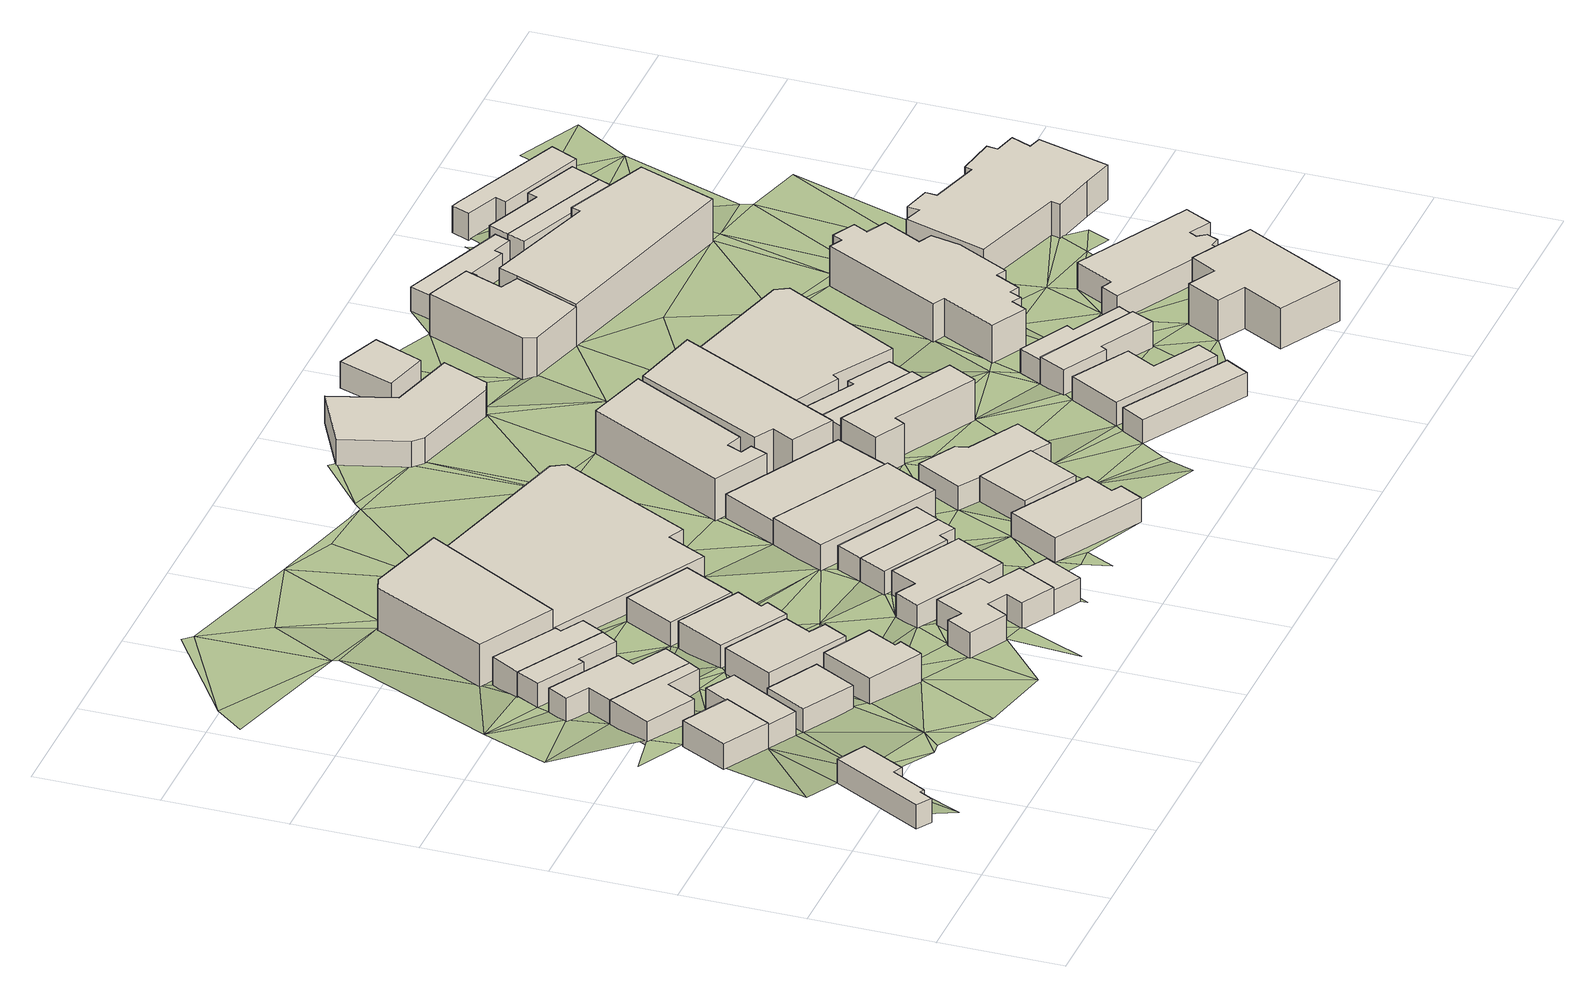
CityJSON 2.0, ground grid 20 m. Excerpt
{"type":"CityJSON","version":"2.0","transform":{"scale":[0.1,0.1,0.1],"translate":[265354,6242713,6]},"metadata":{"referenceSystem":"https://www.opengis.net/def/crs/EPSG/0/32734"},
"CityObjects":{
"building1":{"type":"Building","attributes":{"address":"8 Tennyson Street Salt River Cape Town","building":"house","building:levels":"1","footprint":{"type":"Polygon"},"plus_code":"CHX6XPXX+XPX","ground_height":10.53,"building_height":4.1,"roof_height":14.63},"geometry":[{"type":"Solid","lod":"1","boundaries":[[[[0,1,2,3]],[[1,4,5,2]],[[4,6,7,5]],[[6,8,9,7]],[[8,10,11,9]],[[10,12,13,11]],[[12,14,15,13]],[[14,0,3,15]],[[3,2,5,7,9,11,13,15]],[[14,12,10,8,6,4,1,0]]]]}]},
"building2":{"type":"Building","attributes":{"address":"3 Tennyson Street Salt River Cape Town","building":"house","building:levels":"1","footprint":{"type":"Polygon"},"plus_code":"CHXGX6X5+XQX","ground_height":9.95,"building_height":4.1,"roof_height":14.05},"geometry":[{"type":"Solid","lod":"1","boundaries":[[[[16,17,18,19]],[[17,20,21,22,18]],[[20,23,24,25,22,21]],[[23,16,19,25,24]],[[19,18,22,25]],[[23,20,17,16]]]]}]},
"building3":{"type":"Building","attributes":{"address":"5 Tennyson Street Salt River Cape Town","building":"house","building:levels":"1","footprint":{"type":"Polygon"},"plus_code":"CHXVX5XR+XPV","ground_height":9.57,"building_height":4.1,"roof_height":13.67},"geometry":[{"type":"Solid","lod":"1","boundaries":[[[[17,26,27,28]],[[26,29,30,27]],[[29,31,32,30]],[[31,20,21,32]],[[20,17,28,21]],[[28,27,30,32,21]],[[20,31,29,26,17]]]]}]},
"building4":{"type":"Building","attributes":{"address":"9 Addison Road Salt River Cape Town","building":"house","building:levels":"1","footprint":{"type":"Polygon"},"plus_code":"CHXMXWX3+X4R","ground_height":8.93,"building_height":4.1,"roof_height":13.03},"geometry":[{"type":"Solid","lod":"1","boundaries":[[[[33,34,35,36]],[[34,37,38,35]],[[37,39,40,38]],[[39,41,42,40]],[[41,43,44,42]],[[43,33,36,44]],[[36,35,38,40,42,44]],[[43,41,39,37,34,33]]]]}]},
"building5":{"type":"Building","attributes":{"address":"7 Tennyson Street Salt River Cape Town","building":"house","building:levels":"1","footprint":{"type":"Polygon"},"plus_code":"CJX5XXXG+XXV","ground_height":9.57,"building_height":4.1,"roof_height":13.67},"geometry":[{"type":"Solid","lod":"1","boundaries":[[[[45,46,47,48]],[[46,49,50,47]],[[49,51,52,50]],[[51,45,48,52]],[[48,47,50,52]],[[51,49,46,45]]]]}]},
"building6":{"type":"Building","attributes":{"address":"7 Addison Road Salt River Cape Town","building":"house","building:levels":"1","footprint":{"type":"Polygon"},"plus_code":"CHXVXWXV+XPX","ground_height":8.93,"building_height":4.1,"roof_height":13.03},"geometry":[{"type":"Solid","lod":"1","boundaries":[[[[33,53,54,36]],[[53,55,56,54]],[[55,57,58,56]],[[57,59,60,58]],[[59,61,62,60]],[[61,63,64,62]],[[63,34,35,64]],[[34,33,36,35]],[[36,54,56,58,60,62,64,35]],[[34,63,61,59,57,55,53,33]]]]}]},
"building7":{"type":"Building","attributes":{"address":"5 Addison Road Salt River Cape Town","building":"house","building:levels":"1","footprint":{"type":"Polygon"},"plus_code":"CJX2X8XC+X4X","ground_height":8.93,"building_height":4.1,"roof_height":13.03},"geometry":[{"type":"Solid","lod":"1","boundaries":[[[[65,66,67,68]],[[66,69,70,67]],[[69,71,72,70]],[[71,73,74,72]],[[73,75,76,74]],[[75,65,68,76]],[[68,67,70,72,74,76]],[[75,73,71,69,66,65]]]]}]},
"building8":{"type":"Building","attributes":{"address":"8 Burns Road Salt River Cape Town","building":"house","building:levels":"1","footprint":{"type":"Polygon"},"plus_code":"CJXPXHX6+XMX","ground_height":10.14,"building_height":4.1,"roof_height":14.24},"geometry":[{"type":"Solid","lod":"1","boundaries":[[[[77,78,79,80]],[[78,81,82,79]],[[81,83,84,82]],[[83,85,86,84]],[[85,87,88,86]],[[87,77,80,88]],[[80,79,82,84,86,88]],[[87,85,83,81,78,77]]]]}]},
"building9":{"type":"Building","attributes":{"address":"3 Addison Road Salt River Cape Town","building":"house","building:levels":"1","footprint":{"type":"Polygon"},"plus_code":"CJX4XVXP+X7R","ground_height":8.93,"building_height":4.1,"roof_height":13.03},"geometry":[{"type":"Solid","lod":"1","boundaries":[[[[89,90,76,68]],[[90,91,92,76]],[[91,93,94,92]],[[93,95,96,94]],[[95,97,98,96]],[[97,89,68,98]],[[68,76,92,94,96,98]],[[97,95,93,91,90,89]]]]}]},
"building10":{"type":"Building","attributes":{"address":"6 Salt River Cape Town","building":"house","building:levels":"1","footprint":{"type":"Polygon"},"plus_code":"CJXMX4X7+X5R","ground_height":9.57,"building_height":4.1,"roof_height":13.67},"geometry":[{"type":"Solid","lod":"1","boundaries":[[[[99,100,101,102]],[[100,103,104,101]],[[103,105,106,104]],[[105,107,108,106]],[[107,109,110,108]],[[109,99,102,110]],[[102,101,104,106,108,110]],[[109,107,105,103,100,99]]]]}]},
"building11":{"type":"Building","attributes":{"address":"4 Burns Road Salt River Cape Town","building":"house","building:levels":"1","footprint":{"type":"Polygon"},"plus_code":"CJXWXJXX+X7X","ground_height":9.05,"building_height":4.1,"roof_height":13.15},"geometry":[{"type":"Solid","lod":"1","boundaries":[[[[111,112,113,114]],[[112,115,116,113]],[[115,117,118,116]],[[117,119,120,118]],[[119,121,122,120]],[[121,111,114,122]],[[114,113,116,118,120,122]],[[121,119,117,115,112,111]]]]}]},
"building12":{"type":"Building","attributes":{"address":"428 Albert Road Salt River Cape Town","building":"retail","building:levels":"2","footprint":{"type":"Polygon"},"plus_code":"CJXFXGX9+XCV","ground_height":8.25,"building_height":6.9,"roof_height":15.15},"geometry":[{"type":"Solid","lod":"1","boundaries":[[[[123,124,125,126,127]],[[124,128,129,125]],[[128,130,131,129]],[[130,132,133,134,131]],[[132,123,127,126,134,133]],[[126,125,129,131,134]],[[132,130,128,124,123]]]]}]},
"building13":{"type":"Building","attributes":{"address":"15 Burns Road Salt River Cape Town","building":"house","building:levels":"1","footprint":{"type":"Polygon"},"plus_code":"CMXWXWX3+XMX","ground_height":9.58,"building_height":4.1,"roof_height":13.68},"geometry":[{"type":"Solid","lod":"1","boundaries":[[[[135,136,137,138,139,140]],[[136,141,142,138,137]],[[141,143,144,142]],[[143,145,146,144]],[[145,147,148,146]],[[147,149,150,148]],[[149,151,152,150]],[[151,153,154,152]],[[153,155,156,154]],[[155,157,158,156]],[[157,159,160,158]],[[159,135,140,139,160]],[[139,138,142,144,146,148,150,152,154,156,158,160]],[[159,157,155,153,151,149,147,145,143,141,136,135]]]]}]},
"building14":{"type":"Building","attributes":{"address":"2 Burns Road Salt River Cape Town","building":"house","building:levels":"1","footprint":{"type":"Polygon"},"plus_code":"CMX5XCX2+XPX","ground_height":8.49,"building_height":4.1,"roof_height":12.59},"geometry":[{"type":"Solid","lod":"1","boundaries":[[[[161,162,163,164]],[[162,165,166,163]],[[165,167,168,166]],[[167,161,164,168]],[[164,163,166,168]],[[167,165,162,161]]]]}]},
"building15":{"type":"Building","attributes":{"address":"13 Burns Road Salt River Cape Town","building":"house","building:levels":"1","footprint":{"type":"Polygon"},"plus_code":"CPX5XPXH+X2R","ground_height":9.13,"building_height":4.1,"roof_height":13.23},"geometry":[{"type":"Solid","lod":"1","boundaries":[[[[169,170,171,172]],[[170,173,174,171]],[[173,175,176,174]],[[175,177,178,176]],[[177,179,180,178]],[[179,169,172,180]],[[172,171,174,176,178,180]],[[179,177,175,173,170,169]]]]}]},
"building16":{"type":"Building","attributes":{"address":"13 Tennyson Street Salt River Cape Town","building":"house","building:levels":"1","footprint":{"type":"Polygon"},"plus_code":"CPX7XRXM+X4V","ground_height":9.13,"building_height":4.1,"roof_height":13.23},"geometry":[{"type":"Solid","lod":"1","boundaries":[[[[136,135,140,137]],[[135,181,182,140]],[[181,183,184,182]],[[183,136,137,184]],[[137,140,182,184]],[[183,181,135,136]]]]}]},
"building17":{"type":"Building","attributes":{"address":"Sterling Buildings 432 Albert Road Salt River Cape Town","building":"retail","building:levels":"1","footprint":{"type":"Polygon"},"plus_code":"CMXHXHX2+X7X","ground_height":7.93,"building_height":4.1,"roof_height":12.03},"geometry":[{"type":"Solid","lod":"1","boundaries":[[[[185,186,133,127]],[[186,187,188,133]],[[187,189,190,188]],[[189,191,192,190]],[[191,193,194,192]],[[193,195,196,194]],[[195,185,127,196]],[[127,133,188,190,192,194,196]],[[195,193,191,189,187,186,185]]]]}]},
"building18":{"type":"Building","attributes":{"address":"11 Burns Road Salt River Cape Town","building":"house","building:levels":"1","footprint":{"type":"Polygon"},"plus_code":"CPX9X7XF+X2X","ground_height":8.78,"building_height":4.1,"roof_height":12.88},"geometry":[{"type":"Solid","lod":"1","boundaries":[[[[197,198,199,200]],[[198,201,202,199]],[[201,203,204,202]],[[203,205,206,204]],[[205,207,208,206]],[[207,197,200,208]],[[200,199,202,204,206,208]],[[207,205,203,201,198,197]]]]}]},
"building19":{"type":"Building","attributes":{"address":"9 Burns Road Salt River Cape Town","building":"house","building:levels":"1","footprint":{"type":"Polygon"},"plus_code":"CPXFXHX3+X7V","ground_height":8.78,"building_height":4.1,"roof_height":12.88},"geometry":[{"type":"Solid","lod":"1","boundaries":[[[[197,207,208,200]],[[207,209,210,208]],[[209,211,212,210]],[[211,197,200,212]],[[200,208,210,212]],[[211,209,207,197]]]]}]},
"building20":{"type":"Building","attributes":{"address":"10 Coleridge Road Salt River Cape Town","building":"house","building:levels":"1","footprint":{"type":"Polygon"},"plus_code":"CQX6XGX2+XFW","ground_height":9.13,"building_height":4.1,"roof_height":13.23},"geometry":[{"type":"Solid","lod":"1","boundaries":[[[[213,214,215,216]],[[214,217,218,215]],[[217,219,220,218]],[[219,221,222,220]],[[221,223,224,222]],[[223,213,216,224]],[[216,215,218,220,222,224]],[[223,221,219,217,214,213]]]]}]},
"building21":{"type":"Building","attributes":{"address":"7 Burns Road Salt River Cape Town","building":"house","building:levels":"1","footprint":{"type":"Polygon"},"plus_code":"CPXQX9X9+X7V","ground_height":8.78,"building_height":4.1,"roof_height":12.88},"geometry":[{"type":"Solid","lod":"1","boundaries":[[[[225,226,227,228,229,230]],[[226,231,232,228,227]],[[231,233,234,232]],[[233,225,230,229,234]],[[229,228,232,234]],[[233,231,226,225]]]]}]},
"building22":{"type":"Building","attributes":{"address":"5 Burns Road Salt River Cape Town","building":"house","building:levels":"1","footprint":{"type":"Polygon"},"plus_code":"CQX2X3X6+XJX","ground_height":8.28,"building_height":4.1,"roof_height":12.38},"geometry":[{"type":"Solid","lod":"1","boundaries":[[[[226,225,230,227]],[[225,235,236,230]],[[235,237,238,236]],[[237,226,227,238]],[[227,230,236,238]],[[237,235,225,226]]]]}]},
"building23":{"type":"Building","attributes":{"address":"8 Coleridge Road Salt River Cape Town","building":"house","building:levels":"1","footprint":{"type":"Polygon"},"plus_code":"CQXGXVXW+XJX","ground_height":9.03,"building_height":4.1,"roof_height":13.13},"geometry":[{"type":"Solid","lod":"1","boundaries":[[[[239,240,241,242,243,244]],[[240,245,246,242,241]],[[245,247,248,246]],[[247,239,244,243,248]],[[243,242,246,248]],[[247,245,240,239]]]]}]},
"building24":{"type":"Building","attributes":{"address":"6A Coleridge Road Salt River Cape Town","building":"house","building:levels":"1","footprint":{"type":"Polygon"},"plus_code":"CQXPX9XV+XPV","ground_height":8.66,"building_height":4.1,"roof_height":12.76},"geometry":[{"type":"Solid","lod":"1","boundaries":[[[[240,239,244,241]],[[239,249,250,244]],[[249,251,252,250]],[[251,253,254,252]],[[253,255,256,254]],[[255,257,258,256]],[[257,259,260,258]],[[259,240,241,260]],[[241,244,250,252,254,256,258,260]],[[259,257,255,253,251,249,239,240]]]]}]},
"building25":{"type":"Building","attributes":{"address":"444 Albert Road Salt River Cape Town","building":"retail","building:levels":"2","footprint":{"type":"Polygon"},"plus_code":"CQX5XCXM+X3X","ground_height":8.28,"building_height":6.9,"roof_height":15.18},"geometry":[{"type":"Solid","lod":"1","boundaries":[[[[261,262,263,264]],[[262,265,266,263]],[[265,267,268,266]],[[267,269,270,268]],[[269,271,272,270]],[[271,273,274,272]],[[273,275,276,274]],[[275,261,264,276]],[[264,263,266,268,270,272,274,276]],[[275,273,271,269,267,265,262,261]]]]}]},
"building26":{"type":"Building","attributes":{"address":"6 Coleridge Road Salt River Cape Town","building":"house","building:levels":"2","footprint":{"type":"Polygon"},"plus_code":"CQXWXJX3+X5V","ground_height":8.66,"building_height":6.9,"roof_height":15.56},"geometry":[{"type":"Solid","lod":"1","boundaries":[[[[277,278,279,280]],[[278,281,282,279]],[[281,283,284,282]],[[283,285,286,284]],[[285,287,288,286]],[[287,277,280,288]],[[280,279,282,284,286,288]],[[287,285,283,281,278,277]]]]}]},
"building27":{"type":"Building","attributes":{"address":"448 Albert Road Salt River Cape Town","building":"retail","building:levels":"2","footprint":{"type":"Polygon"},"plus_code":"CQXQXWXH+XJR","ground_height":8.26,"building_height":6.9,"roof_height":15.16},"geometry":[{"type":"Solid","lod":"1","boundaries":[[[[289,290,291,292,293,294]],[[290,295,296,292,291]],[[295,297,298,296]],[[297,299,300,298]],[[299,301,302,300]],[[301,303,304,302]],[[303,289,294,293,304]],[[293,292,296,298,300,302,304]],[[303,301,299,297,295,290,289]]]]}]},
"building28":{"type":"Building","attributes":{"address":"475 Junction Road Salt River Cape Town","building":"retail","building:levels":"1","footprint":{"type":"Polygon"},"plus_code":"CQX2XCXQ+XXX","ground_height":7.27,"building_height":4.1,"roof_height":11.37},"geometry":[{"type":"Solid","lod":"1","boundaries":[[[[305,306,307,308]],[[306,309,310,307]],[[309,311,312,310]],[[311,313,314,312]],[[313,315,316,314]],[[315,317,318,316]],[[317,319,320,318]],[[319,305,308,320]],[[308,307,310,312,314,316,318,320]],[[319,317,315,313,311,309,306,305]]]]}]},
"building29":{"type":"Building","attributes":{"address":"4 Coleridge Road Salt River Cape Town","building":"house","building:levels":"1","footprint":{"type":"Polygon"},"plus_code":"CRX6X2XH+XJW","ground_height":8.66,"building_height":4.1,"roof_height":12.76},"geometry":[{"type":"Solid","lod":"1","boundaries":[[[[321,322,323,324,325,326]],[[322,327,328,324,323]],[[327,329,330,328]],[[329,331,332,330]],[[331,333,334,332]],[[333,321,326,325,334]],[[325,324,328,330,332,334]],[[333,331,329,327,322,321]]]]}]},
"building30":{"type":"Building","attributes":{"address":"2 Coleridge Road Salt River Cape Town","building":"house","building:levels":"1","footprint":{"type":"Polygon"},"plus_code":"CRX9XGXC+XGX","ground_height":8.26,"building_height":4.1,"roof_height":12.36},"geometry":[{"type":"Solid","lod":"1","boundaries":[[[[335,336,326,323]],[[336,337,338,326]],[[337,339,340,338]],[[339,341,342,340]],[[341,343,344,342]],[[343,335,323,344]],[[323,326,338,340,342,344]],[[343,341,339,337,336,335]]]]}]},
"building31":{"type":"Building","attributes":{"address":"Coleridge Road Salt River Cape Town","building":"house","building:levels":"1","footprint":{"type":"Polygon"},"plus_code":"CVX2XQX8+XFX","ground_height":9.15,"building_height":4.1,"roof_height":13.25},"geometry":[{"type":"Solid","lod":"1","boundaries":[[[[345,346,347,348]],[[346,349,350,347]],[[349,351,352,350]],[[351,345,348,352]],[[348,347,350,352]],[[351,349,346,345]]]]}]},
"building32":{"type":"Building","attributes":{"address":"7 Coleridge Road Salt River Cape Town","building":"house","building:levels":"1","footprint":{"type":"Polygon"},"plus_code":"CVX2XXXW+X6X","ground_height":9.15,"building_height":4.1,"roof_height":13.25},"geometry":[{"type":"Solid","lod":"1","boundaries":[[[[353,354,355,356]],[[354,357,358,355]],[[357,359,360,358]],[[359,361,362,360]],[[361,363,364,362]],[[363,353,356,364]],[[356,355,358,360,362,364]],[[363,361,359,357,354,353]]]]}]},
"building33":{"type":"Building","attributes":{"address":"30 Westminster Road Salt River Cape Town","building":"house","building:levels":"1","footprint":{"type":"Polygon"},"plus_code":"CQXJXGXF+XQV","ground_height":7.23,"building_height":4.1,"roof_height":11.33},"geometry":[{"type":"Solid","lod":"1","boundaries":[[[[365,366,367,368,369]],[[366,370,371,367]],[[370,372,373,374,371]],[[372,365,369,368,374,373]],[[368,367,371,374]],[[372,370,366,365]]]]}]},
"building34":{"type":"Building","attributes":{"address":"450 Albert Road Salt River Cape Town","building":"retail","building:levels":"1","footprint":{"type":"Polygon"},"plus_code":"CRXMXWXC+XJX","ground_height":8.07,"building_height":4.1,"roof_height":12.17},"geometry":[{"type":"Solid","lod":"1","boundaries":[[[[290,289,294,291]],[[289,375,376,294]],[[375,377,378,376]],[[377,379,380,378]],[[379,381,382,380]],[[381,383,384,382]],[[383,290,291,384]],[[291,294,376,378,380,382,384]],[[383,381,379,377,375,289,290]]]]}]},
"building35":{"type":"Building","attributes":{"address":"5 Coleridge Road Salt River Cape Town","building":"house","building:levels":"1","footprint":{"type":"Polygon"},"plus_code":"CVXCXFXM+XPW","ground_height":9.15,"building_height":4.1,"roof_height":13.25},"geometry":[{"type":"Solid","lod":"1","boundaries":[[[[385,386,387,388,389]],[[386,390,391,387]],[[390,392,393,391]],[[392,394,395,393]],[[394,396,397,398,395]],[[396,385,389,388,398,397]],[[388,387,391,393,395,398]],[[396,394,392,390,386,385]]]]}]},
"building36":{"type":"Building","attributes":{"address":"3 Coleridge Road Salt River Cape Town","building":"house","building:levels":"1","footprint":{"type":"Polygon"},"plus_code":"CVXMX4XW+XVR","ground_height":8.57,"building_height":4.1,"roof_height":12.67},"geometry":[{"type":"Solid","lod":"1","boundaries":[[[[385,396,397,389]],[[396,399,400,397]],[[399,401,402,400]],[[401,403,404,402]],[[403,405,406,404]],[[405,385,389,406]],[[389,397,400,402,404,406]],[[405,403,401,399,396,385]]]]}]},
"building37":{"type":"Building","attributes":{"address":"47 Westminster Road Salt River Cape Town","building":"retail","building:levels":"2","footprint":{"type":"Polygon"},"plus_code":"CRXCXVXF+X6W","ground_height":7.23,"building_height":6.9,"roof_height":14.13},"geometry":[{"type":"Solid","lod":"1","boundaries":[[[[407,408,409,410]],[[408,411,412,409]],[[411,413,414,412]],[[413,415,416,414]],[[415,417,418,416]],[[417,419,420,418]],[[419,407,410,420]],[[410,409,412,414,416,418,420]],[[419,417,415,413,411,408,407]]]]}]},
"building38":{"type":"Building","attributes":{"building":"yes","building:levels":"2","footprint":{"type":"Polygon"},"plus_code":"CVXWXMX3+XVX","ground_height":7.95,"building_height":6.9,"roof_height":14.85},"geometry":[{"type":"Solid","lod":"1","boundaries":[[[[421,422,423,424]],[[422,425,426,423]],[[425,427,428,426]],[[427,429,430,428]],[[429,431,432,430]],[[431,433,434,432]],[[433,435,436,434]],[[435,437,438,436]],[[437,439,440,438]],[[439,441,442,440]],[[441,443,444,442]],[[443,445,446,444]],[[445,447,448,446]],[[447,449,450,448]],[[449,451,452,450]],[[451,453,454,452]],[[453,455,456,454]],[[455,457,458,456]],[[457,421,424,458]],[[424,423,426,428,430,432,434,436,438,440,442,444,446,448,450,452,454,456,458]],[[457,455,453,451,449,447,445,443,441,439,437,435,433,431,429,427,425,422,421]]]]}]},
"building39":{"type":"Building","attributes":{"address":"8 Cecil Road Salt River Cape Town","building":"kindergarten","building:levels":"2","footprint":{"type":"Polygon"},"plus_code":"C2XHX6XC+XRX","ground_height":9.02,"building_height":6.9,"roof_height":15.92},"geometry":[{"type":"Solid","lod":"1","boundaries":[[[[459,460,461,462]],[[460,463,464,461]],[[463,465,466,464]],[[465,467,468,466]],[[467,469,470,468]],[[469,471,472,470]],[[471,473,474,472]],[[473,459,462,474]],[[462,461,464,466,468,470,472,474]],[[473,471,469,467,465,463,460,459]]]]}]},
"building40":{"type":"Building","attributes":{"address":"45 Westminster Road Salt River Cape Town","building":"house","building:levels":"1","footprint":{"type":"Polygon"},"plus_code":"CRXRXHX6+XVW","ground_height":7.04,"building_height":4.1,"roof_height":11.14},"geometry":[{"type":"Solid","lod":"1","boundaries":[[[[475,476,477,478]],[[476,479,480,477]],[[479,481,482,480]],[[481,483,484,482]],[[483,485,486,484]],[[485,487,488,486]],[[487,489,490,488]],[[489,491,492,490]],[[491,475,478,492]],[[478,477,480,482,484,486,488,490,492]],[[491,489,487,485,483,481,479,476,475]]]]}]},
"building41":{"type":"Building","attributes":{"address":"Albert Buildings 503 Portland Road Salt River Cape Town","building":"retail","building:levels":"2","footprint":{"type":"Polygon"},"plus_code":"CVXHXPX5+XRV","ground_height":7.56,"building_height":6.9,"roof_height":14.46},"geometry":[{"type":"Solid","lod":"1","boundaries":[[[[493,494,410,495,496,409]],[[494,497,498,495,410]],[[497,499,500,498]],[[499,501,502,500]],[[501,503,504,502]],[[503,505,506,504]],[[505,493,409,496,506]],[[496,495,498,500,502,504,506]],[[505,503,501,499,497,494,493]]]]}]},
"building42":{"type":"Building","attributes":{"building":"house","building:levels":"1","footprint":{"type":"Polygon"},"plus_code":"C2XQXGX9+XCR","ground_height":9.02,"building_height":4.1,"roof_height":13.12},"geometry":[{"type":"Solid","lod":"1","boundaries":[[[[507,508,509,510]],[[508,511,512,509]],[[511,513,514,512]],[[513,515,516,514]],[[515,517,518,516]],[[517,519,520,518]],[[519,521,522,520]],[[521,523,524,522]],[[523,525,526,524]],[[525,527,528,526]],[[527,529,530,528]],[[529,507,510,530]],[[510,509,512,514,516,518,520,522,524,526,528,530]],[[529,527,525,523,521,519,517,515,513,511,508,507]]]]}]},
"building43":{"type":"Building","attributes":{"address":"48 Portland Road Salt River Cape Town","building":"house","building:levels":"1","footprint":{"type":"Polygon"},"plus_code":"C2X2XMX5+X8W","ground_height":6.79,"building_height":4.1,"roof_height":10.89},"geometry":[{"type":"Solid","lod":"1","boundaries":[[[[531,532,533,534]],[[532,535,536,533]],[[535,537,538,536]],[[537,539,540,538]],[[539,541,542,540]],[[541,531,534,542]],[[534,533,536,538,540,542]],[[541,539,537,535,532,531]]]]}]},
"building44":{"type":"Building","attributes":{"address":"46 Portland Road Salt River Cape Town","building":"house","building:levels":"1","footprint":{"type":"Polygon"},"plus_code":"C2X5XXX3+XWR","ground_height":6.79,"building_height":4.1,"roof_height":10.89},"geometry":[{"type":"Solid","lod":"1","boundaries":[[[[531,543,544,534]],[[543,545,546,544]],[[545,547,548,546]],[[547,549,550,548]],[[549,532,533,550]],[[532,531,534,533]],[[534,544,546,548,550,533]],[[532,549,547,545,543,531]]]]}]},
"building45":{"type":"Building","attributes":{"address":"6 Cecil Road Salt River Cape Town","building":"church","building:levels":"1.5","footprint":{"type":"Polygon"},"plus_code":"C3X4XJX7+X6X","ground_height":8.48,"building_height":5.5,"roof_height":13.98},"geometry":[{"type":"Solid","lod":"1","boundaries":[[[[551,552,553,554,555,556]],[[552,557,558,559,554,553]],[[557,560,561,559,558]],[[560,562,563,561]],[[562,564,565,563]],[[564,566,567,565]],[[566,568,569,567]],[[568,570,571,569]],[[570,572,573,571]],[[572,574,575,573]],[[574,576,577,575]],[[576,578,579,577]],[[578,580,581,579]],[[580,582,583,581]],[[582,584,585,583]],[[584,586,587,585]],[[586,588,589,587]],[[588,551,556,555,589]],[[555,554,559,561,563,565,567,569,571,573,575,577,579,581,583,585,587,589]],[[588,586,584,582,580,578,576,574,572,570,568,566,564,562,560,557,552,551]]]]}]},
"building46":{"type":"Building","attributes":{"address":"Portland Road Salt River Cape Town","building":"house","building:levels":"1","footprint":{"type":"Polygon"},"plus_code":"C2X8XXXH+XQV","ground_height":6.79,"building_height":4.1,"roof_height":10.89},"geometry":[{"type":"Solid","lod":"1","boundaries":[[[[590,591,592,593]],[[591,594,595,592]],[[594,596,597,595]],[[596,598,599,597]],[[598,600,601,599]],[[600,602,603,601]],[[602,590,593,603]],[[593,592,595,597,599,601,603]],[[602,600,598,596,594,591,590]]]]}]},
"terrain1":{"type":"TINRelief","geometry":[{"type":"CompositeSurface","lod":"1","boundaries":[[[8,604,12]],[[10,8,12]],[[12,604,605]],[[605,14,12]],[[0,17,606]],[[607,606,17]],[[14,17,0]],[[608,14,605]],[[609,610,611]],[[14,26,17]],[[608,612,14]],[[14,49,26]],[[49,14,612]],[[34,613,610]],[[613,614,615]],[[616,612,608]],[[617,610,609]],[[34,614,613]],[[618,612,616]],[[609,20,617]],[[46,26,49]],[[618,619,612]],[[59,615,614]],[[49,612,620]],[[59,66,615]],[[20,31,617]],[[614,34,63]],[[46,29,26]],[[66,65,615]],[[620,612,621]],[[31,41,617]],[[619,622,612]],[[65,623,615]],[[46,624,29]],[[625,624,46]],[[622,621,612]],[[626,41,31]],[[59,69,66]],[[627,628,629]],[[626,31,29]],[[624,625,29]],[[620,621,45]],[[45,625,46]],[[630,615,623]],[[59,57,69]],[[625,631,29]],[[632,45,621]],[[633,622,619]],[[65,97,623]],[[626,29,631]],[[625,45,632]],[[71,69,634]],[[631,635,626]],[[57,634,69]],[[55,53,57]],[[105,625,632]],[[71,634,73]],[[636,635,631]],[[73,634,57]],[[636,53,635]],[[623,97,637]],[[53,73,57]],[[628,638,629]],[[622,633,639]],[[640,629,638]],[[639,641,622]],[[632,81,105]],[[642,641,81]],[[637,97,643]],[[636,631,99]],[[53,636,112]],[[73,53,165]],[[630,623,644]],[[75,73,165]],[[81,107,105]],[[645,639,633]],[[112,165,53]],[[639,646,641]],[[647,648,643]],[[644,628,630]],[[637,643,648]],[[636,99,649]],[[107,99,109]],[[650,81,641]],[[646,650,641]],[[638,628,651]],[[107,649,99]],[[81,652,107]],[[162,648,75]],[[75,165,162]],[[644,651,628]],[[648,162,637]],[[653,645,654]],[[107,652,649]],[[167,165,112]],[[655,646,656]],[[173,81,650]],[[173,652,81]],[[655,650,646]],[[651,644,657]],[[649,652,658]],[[659,645,653]],[[167,112,660]],[[661,658,660]],[[659,653,662]],[[655,143,650]],[[663,637,162]],[[664,638,651]],[[173,665,652]],[[657,664,651]],[[658,652,666]],[[666,660,658]],[[170,169,173]],[[650,143,177]],[[660,666,167]],[[173,169,665]],[[143,667,136]],[[665,197,652]],[[162,161,663]],[[161,167,663]],[[123,664,657]],[[143,136,177]],[[197,666,652]],[[181,668,669]],[[666,663,167]],[[136,183,177]],[[669,183,181]],[[665,169,201]],[[183,670,177]],[[670,183,669]],[[666,197,211]],[[169,179,201]],[[179,177,670]],[[671,664,123]],[[672,670,669]],[[672,669,673]],[[226,663,666]],[[674,663,675]],[[663,226,675]],[[201,179,205]],[[676,677,673]],[[666,211,209]],[[205,203,201]],[[672,673,677]],[[670,678,179]],[[678,670,672]],[[123,679,671]],[[205,179,678]],[[664,671,679]],[[678,207,205]],[[223,672,677]],[[675,226,680]],[[666,209,681]],[[679,123,195]],[[207,678,682]],[[207,681,209]],[[680,226,237]],[[678,683,682]],[[675,680,193]],[[682,681,207]],[[678,217,683]],[[680,237,684]],[[240,682,683]],[[685,683,217]],[[214,213,217]],[[257,681,682]],[[686,687,679]],[[688,681,257]],[[213,689,217]],[[195,686,679]],[[237,690,684]],[[685,217,689]],[[195,193,691]],[[680,261,193]],[[692,693,694]],[[695,692,684]],[[696,689,213]],[[695,684,697]],[[698,693,692]],[[699,685,689]],[[700,687,701]],[[691,702,195]],[[686,701,687]],[[695,698,692]],[[688,257,703]],[[684,690,697]],[[261,691,193]],[[704,695,697]],[[703,705,688]],[[690,688,705]],[[686,195,702]],[[257,255,703]],[[699,689,706]],[[707,689,696]],[[697,690,708]],[[690,705,709]],[[710,255,253]],[[711,689,707]],[[255,710,703]],[[706,689,345]],[[690,709,708]],[[698,695,295]],[[703,710,712]],[[345,689,711]],[[708,709,327]],[[691,713,702]],[[251,710,253]],[[691,261,713]],[[708,327,322]],[[327,709,714]],[[715,708,322]],[[351,706,345]],[[706,354,251]],[[710,716,712]],[[295,275,698]],[[716,710,251]],[[706,351,354]],[[327,714,717]],[[715,322,718]],[[714,709,277]],[[719,261,275]],[[719,713,261]],[[354,353,251]],[[718,720,715]],[[251,353,716]],[[309,721,722]],[[275,295,719]],[[718,723,724]],[[277,725,714]],[[724,720,718]],[[351,349,354]],[[713,719,726]],[[722,721,727]],[[716,353,728]],[[729,725,277]],[[290,719,295]],[[720,724,730]],[[716,731,277]],[[385,716,728]],[[726,719,732]],[[727,733,722]],[[724,337,730]],[[349,357,354]],[[734,727,726]],[[729,277,731]],[[385,731,716]],[[732,734,726]],[[728,353,735]],[[727,736,733]],[[730,337,737]],[[729,737,337]],[[727,734,736]],[[363,735,353]],[[737,729,731]],[[719,290,738]],[[739,733,736]],[[732,719,738]],[[363,361,359]],[[731,385,405]],[[357,740,359]],[[735,363,741]],[[405,742,731]],[[734,743,736]],[[741,363,744]],[[739,736,743]],[[359,744,363]],[[745,737,731]],[[740,746,359]],[[747,742,405]],[[742,745,731]],[[405,403,747]],[[290,748,738]],[[746,744,359]],[[745,742,749]],[[737,745,750]],[[403,401,751]],[[747,403,752]],[[753,748,290]],[[752,754,747]],[[403,755,752]],[[756,744,746]],[[757,744,756]],[[527,403,751]],[[758,752,755]],[[757,759,751]],[[413,479,743]],[[403,527,755]],[[743,479,476]],[[756,759,757]],[[411,408,760]],[[411,760,413]],[[759,527,751]],[[481,479,413]],[[750,745,421]],[[761,762,755]],[[763,764,756]],[[759,756,765]],[[481,413,760]],[[764,765,756]],[[527,766,755]],[[421,753,750]],[[761,755,766]],[[764,763,765]],[[767,481,760]],[[738,748,768]],[[523,527,525]],[[481,767,483]],[[765,769,759]],[[523,766,527]],[[753,421,455]],[[748,753,768]],[[485,483,767]],[[761,766,770]],[[771,761,770]],[[767,760,503]],[[455,421,457]],[[772,485,767]],[[771,770,445]],[[768,753,455]],[[769,765,459]],[[489,487,485]],[[766,523,773]],[[767,503,772]],[[445,449,447]],[[772,489,485]],[[445,770,582]],[[770,766,774]],[[775,769,776]],[[459,776,769]],[[451,777,453]],[[773,523,778]],[[523,779,778]],[[777,451,449]],[[489,772,780]],[[582,449,445]],[[780,491,489]],[[781,475,491]],[[449,582,777]],[[503,501,772]],[[455,453,782]],[[783,491,780]],[[784,776,459]],[[766,773,785]],[[786,787,788]],[[783,781,491]],[[779,523,789]],[[777,578,453]],[[786,776,784]],[[781,783,790]],[[772,501,537]],[[784,787,786]],[[777,582,578]],[[785,774,766]],[[782,768,455]],[[778,779,791]],[[582,580,578]],[[501,539,537]],[[792,783,793]],[[794,773,795]],[[794,785,773]],[[578,796,453]],[[501,499,539]],[[782,453,796]],[[793,783,547]],[[797,792,793]],[[499,768,782]],[[547,545,793]],[[541,539,499]],[[576,574,570]],[[782,798,499]],[[798,782,796]],[[576,799,578]],[[570,574,572]],[[793,545,800]],[[541,499,531]],[[796,578,799]],[[543,800,545]],[[800,543,531]],[[798,801,499]],[[801,531,499]],[[531,801,800]],[[802,800,801]],[[803,804,802]],[[802,801,803]]]}]}
},
"vertices":[
[108,261,45],[25,110,45],[25,110,86],[108,261,86],[50,95,45],[50,95,86],[62,117,45],[62,117,86],[69,113,45],[69,113,86],[102,172,45],[102,172,86],[117,164,45],[117,164,86],[156,236,45],[156,236,86],
[103,435,36],[179,393,36],[179,393,80],[103,435,80],[222,471,36],[222,471,77],[222,471,80],[144,513,36],[144,513,77],[144,513,80],
[227,367,36],[227,367,77],[179,393,77],[294,486,36],[294,486,77],[245,513,36],[245,513,77],
[315,562,29],[178,638,29],[178,638,70],[315,562,70],[139,566,29],[139,566,70],[222,522,29],[222,522,70],[248,572,29],[248,572,70],[303,543,29],[303,543,70],
[362,382,36],[275,428,36],[275,428,77],[362,382,77],[238,359,36],[238,359,77],[324,312,36],[324,312,77],
[341,608,29],[341,608,70],[285,639,29],[285,639,70],[300,667,29],[300,667,70],[180,733,29],[180,733,70],[162,699,29],[162,699,70],[200,678,29],[200,678,70],
[208,791,29],[187,752,29],[187,752,70],[208,791,70],[266,709,29],[266,709,70],[271,718,29],[271,718,70],[336,683,29],[336,683,70],[354,710,29],[354,710,70],
[454,284,31],[443,289,31],[443,289,82],[454,284,82],[469,338,31],[469,338,82],[388,380,31],[388,380,82],[342,293,31],[342,293,82],[433,245,31],[433,245,82],
[208,791,22],[354,710,22],[375,748,22],[375,748,70],[337,769,22],[337,769,70],[342,779,22],[342,779,70],[235,839,22],[235,839,70],
[467,466,31],[360,523,31],[360,523,77],[467,466,77],[315,440,31],[315,440,77],[450,368,31],[450,368,77],[471,407,31],[471,407,77],[444,422,31],[444,422,77],
[521,559,25],[417,615,25],[417,615,72],[521,559,72],[372,534,25],[372,534,72],[487,472,25],[487,472,72],[508,509,25],[508,509,72],[496,515,25],[496,515,72],
[487,1018,19],[350,1056,19],[350,1056,92],[487,1018,92],[487,1018,60],[328,1049,19],[328,1049,92],[228,856,19],[228,856,92],[355,788,19],[355,788,60],[355,788,92],
[678,126,31],[713,191,31],[713,191,72],[713,191,77],[678,126,77],[678,126,72],[659,219,31],[659,219,77],[667,235,31],[667,235,77],[590,276,31],[590,276,77],[565,229,31],[565,229,77],[541,242,31],[541,242,77],[518,200,31],[518,200,77],[583,166,31],[583,166,77],[603,202,31],[603,202,77],[637,184,31],[637,184,77],[622,156,31],[622,156,77],
[570,655,25],[462,711,25],[462,711,66],[570,655,66],[418,627,25],[418,627,66],[526,571,25],[526,571,66],
[652,367,31],[629,323,31],[629,323,72],[652,367,72],[595,341,31],[595,341,72],[573,300,31],[573,300,72],[725,221,31],[725,221,72],[769,305,31],[769,305,72],
[724,101,31],[724,101,72],[759,165,31],[759,165,72],
[487,1018,18],[355,788,18],[617,645,18],[617,645,60],[651,711,18],[651,711,60],[678,699,18],[678,699,60],[793,919,18],[793,919,60],[780,941,18],[780,941,60],
[675,424,28],[651,379,28],[651,379,69],[675,424,69],[764,321,28],[764,321,69],[772,335,28],[772,335,69],[798,321,28],[798,321,69],[814,352,28],[814,352,69],
[836,393,28],[836,393,69],[696,466,28],[696,466,69],
[985,129,30],[969,138,30],[969,138,72],[985,129,72],[994,184,30],[994,184,72],[862,256,30],[862,256,72],[816,172,30],[816,172,72],[964,91,30],[964,91,72],
[938,474,23],[738,581,23],[738,581,64],[738,581,69],[938,474,69],[938,474,64],[689,490,23],[689,490,69],[889,383,23],[889,383,69],
[983,566,23],[983,566,64],[785,671,23],[785,671,64],
[1037,287,27],[945,334,27],[945,334,68],[945,334,71],[1037,287,71],[1037,287,68],[901,249,27],[901,249,71],[993,202,27],[993,202,71],
[1070,268,27],[1070,268,68],[1105,331,27],[1105,331,68],[1020,377,27],[1020,377,68],[1015,397,27],[1015,397,68],[953,431,27],[953,431,68],[911,355,27],[911,355,68],
[900,912,18],[777,684,18],[777,684,92],[900,912,92],[869,637,18],[869,637,92],[881,665,18],[881,665,92],[861,673,18],[861,673,92],[872,698,18],[872,698,92],[899,688,18],[899,688,92],[1004,883,18],[1004,883,92],
[1184,464,26],[992,565,26],[992,565,96],[1184,464,96],[957,499,26],[957,499,96],[1008,473,26],[1008,473,96],[1018,490,26],[1018,490,96],[1158,416,26],[1158,416,96],
[1039,676,18],[1130,851,18],[1130,851,62],[1130,851,92],[1039,676,92],[1039,676,62],[1013,879,18],[1013,879,92],[905,668,18],[905,668,92],[936,650,18],[936,650,92],[916,614,18],[916,614,92],[987,576,18],[987,576,92],
[1011,1185,8],[897,1215,8],[897,1215,54],[1011,1185,54],[865,1319,8],[865,1319,54],[756,1263,8],[756,1263,54],[787,1158,8],[787,1158,54],[803,1143,8],[803,1143,54],[959,1102,8],[959,1102,54],[979,1108,8],[979,1108,54],
[1192,525,23],[1033,609,23],[1033,609,64],[1033,609,68],[1192,525,68],[1192,525,64],[1014,574,23],[1014,574,68],[1102,528,23],[1102,528,68],[1097,518,23],[1097,518,68],[1168,480,23],[1168,480,68],
[1033,609,21],[1192,525,21],[1213,568,21],[1213,568,64],[1142,607,21],[1142,607,64],[1137,596,21],[1137,596,64],[1051,643,21],[1051,643,64],
[1169,160,32],[1344,60,32],[1344,60,72],[1169,160,72],[1367,99,32],[1367,99,72],[1192,199,32],[1192,199,72],
[1249,297,32],[1202,213,32],[1202,213,72],[1249,297,72],[1375,117,32],[1375,117,72],[1394,152,32],[1394,152,72],[1317,195,32],[1317,195,72],[1344,244,32],[1344,244,72],
[965,1330,8],[932,1240,8],[932,1240,53],[965,1330,53],[965,1330,49],[1007,1220,8],[1007,1220,53],[1040,1301,8],[1040,1301,49],[1040,1301,53],
[1146,623,18],[1146,623,62],[1154,634,18],[1154,634,62],[1252,576,18],[1252,576,62],[1361,773,18],[1361,773,62],[1350,794,18],[1350,794,62],
[1285,359,26],[1262,315,26],[1262,315,72],[1285,359,72],[1285,359,67],[1337,275,26],[1337,275,72],[1343,285,26],[1343,285,72],[1433,237,26],[1433,237,72],[1450,274,26],[1450,274,67],[1450,274,72],
[1464,300,26],[1464,300,67],[1382,342,26],[1382,342,67],[1389,354,26],[1389,354,67],[1305,397,26],[1305,397,67],
[1180,1040,10],[1226,1148,10],[1226,1148,81],[1180,1040,81],[1196,1162,10],[1196,1162,81],[1221,1225,10],[1221,1225,81],[1143,1254,10],[1143,1254,81],[1071,1086,10],[1071,1086,81],[1078,1066,10],[1078,1066,81],
[1451,743,20],[1348,547,20],[1348,547,88],[1451,743,88],[1369,537,20],[1369,537,88],[1321,446,20],[1321,446,88],[1380,415,20],[1380,415,88],[1393,440,20],[1393,440,88],[1408,432,20],[1408,432,88],[1418,452,20],[1418,452,88],[1433,444,20],[1433,444,88],[1455,486,20],[1455,486,88],[1472,478,20],[1472,478,88],[1518,565,20],[1518,565,88],[1528,613,20],[1528,613,88],[1506,624,20],[1506,624,88],[1540,688,20],[1540,688,88],[1507,705,20],[1507,705,88],[1520,729,20],[1520,729,88],[1482,749,20],[1482,749,88],[1473,732,20],[1473,732,88],
[1681,173,29],[1579,227,29],[1579,227,99],[1681,173,99],[1555,184,29],[1555,184,99],[1509,208,29],[1509,208,99],[1479,152,29],[1479,152,99],[1525,127,29],[1525,127,99],[1488,58,29],[1488,58,99],[1590,3,29],[1590,3,99],
[1373,1236,10],[1198,1303,10],[1198,1303,51],[1373,1236,51],[1180,1254,10],[1180,1254,51],[1262,1223,10],[1262,1223,51],[1265,1231,10],[1265,1231,51],[1330,1207,10],[1330,1207,51],[1335,1221,10],[1335,1221,51],[1368,1209,10],[1368,1209,51],[1378,1235,10],[1378,1235,51],
[1226,1148,8],[1180,1040,8],[1180,1040,85],[1226,1148,85],[1523,949,8],[1523,949,85],[1573,1077,8],[1573,1077,85],[1432,1136,8],[1432,1136,85],[1428,1121,8],[1428,1121,85],[1239,1180,8],[1239,1180,85],
[1660,217,25],[1665,226,25],[1665,226,71],[1660,217,71],[1682,224,25],[1682,224,71],[1690,243,25],[1690,243,71],[1680,256,25],[1680,256,71],[1687,269,25],[1687,269,71],[1723,250,25],[1723,250,71],[1746,294,25],[1746,294,71],[1554,396,25],[1554,396,71],[1519,331,25],[1519,331,71],[1501,340,25],[1501,340,71],[1484,310,25],[1484,310,71],
[1575,1143,8],[1388,1219,8],[1388,1219,49],[1575,1143,49],[1376,1189,8],[1376,1189,49],[1472,1151,8],[1472,1151,49],[1467,1137,8],[1467,1137,49],[1557,1101,8],[1557,1101,49],
[1596,1192,8],[1596,1192,49],[1505,1229,8],[1505,1229,49],[1498,1213,8],[1498,1213,49],[1401,1252,8],[1401,1252,49],
[1757,452,20],[1811,439,20],[1811,439,66],[1811,439,80],[1757,452,80],[1757,452,66],[1813,446,20],[1813,446,66],[1813,446,80],[1845,557,20],[1845,557,80],[1823,563,20],[1823,563,80],[1837,596,20],[1837,596,80],[1800,605,20],[1800,605,80],[1802,623,20],[1802,623,80],[1737,634,20],[1737,634,80],[1733,622,20],[1733,622,80],[1649,646,20],[1649,646,80],[1651,665,20],[1651,665,80],[1604,677,20],[1604,677,80],[1602,657,20],[1602,657,80],[1571,667,20],[1571,667,80],[1529,532,20],[1529,532,80],[1688,483,20],[1688,483,80],[1684,468,20],[1684,468,80],
[1639,1238,3],[1450,1316,3],[1450,1316,49],[1639,1238,49],[1435,1321,3],[1435,1321,49],[1422,1291,3],[1422,1291,49],[1478,1269,3],[1478,1269,49],[1471,1251,3],[1471,1251,49],[1618,1194,3],[1618,1194,49],
[80,63,51],[153,204,45],[56,290,45],[103,435,39],[242,158,41],[144,513,39],[139,566,39],[65,554,39],[290,190,41],[40,690,33],[162,699,33],[84,799,33],[261,160,41],[222,522,36],[308,135,41],[359,108,41],[324,312,41],[342,293,41],[433,245,36],[228,856,22],[290,440,36],[315,440,36],[303,543,36],[3,1148,18],[230,1086,16],[40,1195,18],[235,1076,16],[360,523,36],[388,380,36],[490,84,36],[290,690,29],[315,562,36],[372,534,36],[355,788,29],[228,1298,16],[518,200,36],[214,1313,16],[454,284,36],[443,289,36],[342,779,29],[328,1049,22],[583,166,36],[541,242,36],[337,769,29],[375,748,29],[487,472,31],[573,300,36],[290,1195,16],[541,440,31],[622,156,36],[565,43,41],[590,276,36],[565,229,36],[350,1056,22],[508,509,31],[603,202,36],[521,559,31],[496,515,31],[637,184,36],[617,645,25],[451,1237,14],[651,379,31],[689,490,28],[659,219,36],[726,90,31],[764,164,31],[792,190,31],[541,1195,14],[816,172,31],[822,134,31],[651,711,25],[678,699,23],[833,89,31],[857,136,31],[862,256,31],[645,1186,14],[777,684,23],[889,383,28],[911,355,28],[901,249,31],[869,637,23],[993,202,30],[787,1158,13],[657,1199,14],[938,474,27],[1042,190,30],[983,566,27],[792,945,18],[881,665,23],[872,698,23],[861,673,23],[905,668,23],[1117,64,35],[916,614,23],[899,688,23],[1037,287,30],[747,1273,13],[756,1263,13],[803,1143,13],[1008,473,27],[936,650,23],[957,499,27],[1070,268,30],[1138,105,30],[987,576,23],[992,565,27],[1042,440,27],[1146,121,30],[1018,490,27],[959,1102,12],[1097,518,27],[1039,676,23],[1158,416,27],[1102,528,27],[1051,643,23],[1042,945,18],[1146,623,23],[897,1215,13],[932,1240,12],[1137,596,23],[1142,607,23],[1168,480,26],[979,1108,12],[1011,1185,12],[1262,315,32],[1192,525,26],[1154,634,23],[1293,440,26],[1078,1066,18],[1007,1220,12],[1071,1086,12],[1337,275,32],[1042,1195,12],[1252,576,21],[1180,1040,16],[1040,1301,12],[1384,98,32],[1343,285,32],[1321,446,26],[1143,1254,12],[1433,237,30],[1348,547,26],[1479,152,30],[1380,415,26],[1293,945,16],[1369,537,26],[1361,773,21],[1464,300,30],[1408,432,26],[1350,794,21],[1393,440,26],[1433,444,25],[1509,208,30],[1450,274,30],[1418,452,26],[1484,310,30],[1239,1180,10],[1472,478,25],[1455,486,25],[1555,184,30],[1544,190,30],[1579,227,30],[1544,440,25],[1293,1195,10],[1523,949,14],[1660,217,30],[1529,532,25],[1518,565,25],[1376,1189,10],[1658,417,25],[1688,483,25],[1665,226,30],[1682,224,29],[1544,690,19],[1640,386,25],[1684,339,25],[1388,1219,10],[1385,1271,10],[1544,945,14],[1401,1252,10],[1723,250,29],[1684,468,25],[1690,243,29],[1687,269,29],[1680,256,29],[1746,294,29],[1392,1286,10],[1695,361,25],[1422,1291,8],[1471,1251,8],[1715,435,25],[1698,398,25],[1638,926,14],[1478,1269,8],[1631,945,14],[1736,899,14],[1618,1194,8],[1712,1151,8],[1639,1238,8],[1771,1244,8],[1663,1296,8]
]}
